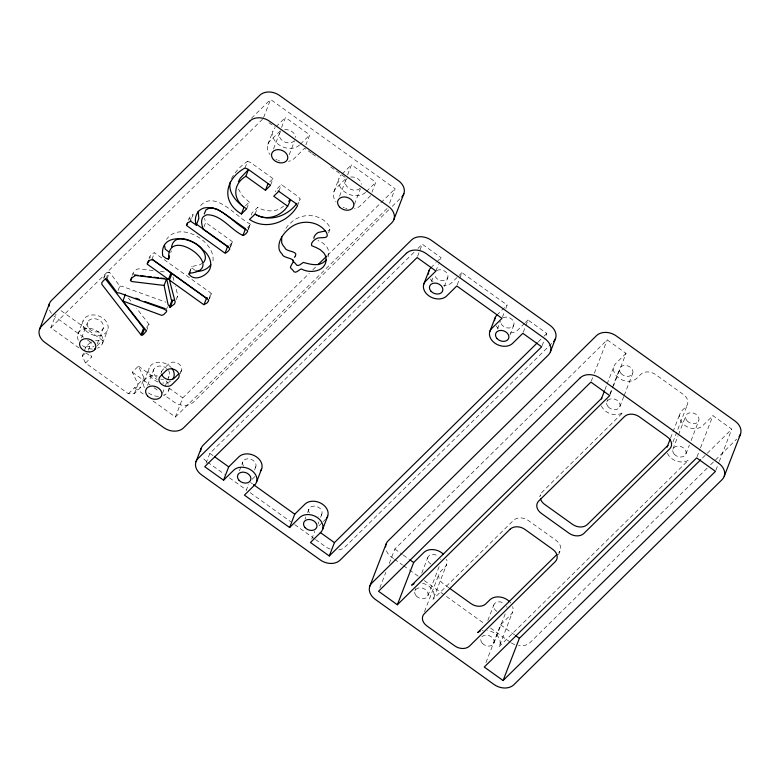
<?xml version="1.0" encoding="UTF-8"?>
<svg xmlns="http://www.w3.org/2000/svg" width="780" height="780" viewBox="0 0 780 780"><rect width="100%" height="100%" fill="white"/><g stroke="black" fill="none" stroke-linecap="round" stroke-linejoin="round"><path stroke-width="0.58" stroke-dasharray="3.9 2.92" d="M189.959 272.132L191.675 266.584L200.002 264.732L201.815 263.523M328.594 232.937L329.979 229.018L329.335 226.493A10.959 8.297 21.1 0 0 328.731 225.371C320.96 214.237 304.258 212.599 293.592 220.477A24.853 18.817 21.1 0 0 292.344 221.403L287.771 225.722L283.988 231.114M171.464 250.819L170.693 252.544M212.989 260.861C215.368 241.244 179.751 220.204 166.491 239.392M176.329 299.666L177.791 295.386L175.432 286.24M328.029 257.078L328.76 253.081L328.312 250.107A13.299 10.072 21.1 0 0 326.342 246.246L322.91 243.087L318.708 240.864A36.221 27.417 21.1 0 0 317.909 240.552M299.491 200.782L300.125 199.056L298.457 196.843L281.404 184.616L276.286 189.54L275.428 191.763M79.014 347.958L50.807 327.736L56.014 314.243M77.961 334.103L83.109 320.765M103.486 278.353L104.344 276.13L107.513 272.581L108.586 272.123L110.38 273.185L119.779 286.114L117.205 292.783M81.549 337.974L87.555 322.413M106.012 278.791L108.586 272.123M106.957 278.996L109.531 272.327M134.404 393.539L138.011 384.199L132.298 372.167L138.43 366.132L144.134 378.173L140.536 387.504L134.404 393.539L128.398 393.773L85.527 363.051L82.27 356.168L83.869 352.024M84.269 350.981L85.868 346.837L91.991 340.802M88.393 350.132L91.591 341.835M97.285 343.785L103.291 328.224M102.59 343.2L107.737 329.862M132.132 275.457C133.146 272.512 135.623 268.544 139.172 268.856L153.338 270.572M148.96 258.882C149.711 256.25 151.593 253.246 154.459 252.769L210.746 292.929L211.253 294.128L209.537 298.574M151.886 259.438L154.459 252.769M188.146 220.291L190.398 216.128L193.245 214.568L190.671 221.237M146.425 330.983L148.999 324.314L136.559 308.285M189.94 221.286L192.514 214.617M166.189 310.06L167.476 306.725M144.007 381.44L149.155 368.101M203.931 226.951L205.647 222.505L204.506 218.341M189.101 273.253L191.675 266.584M147.595 385.31L153.601 369.749M160.875 373.62L161.733 371.397M263.62 117.448L270.562 99.46L395.128 188.731L389.054 204.477M244.969 168.041L247.543 161.372L250.419 162.406L273.078 178.649L270.504 185.318M162.474 393.344L164.619 387.787M165.048 386.675L167.193 381.118M167.622 380.006L169.338 375.56M168.636 390.536L169.494 388.313M267.872 144.29L273.019 130.952M180.258 373.747L181.545 370.412M208.65 300.125L211.224 293.456M229.72 248.45L232.294 241.78L231.835 241.274L205.647 222.505M230.597 246.919L232.294 241.78M246.695 208.777L249.268 202.108L242.365 195.868L238.192 188.604M281.57 127.491L285.431 117.487L309.757 134.921L305.897 144.924M273.507 148.912L279.513 133.351M251.228 215.017L252.086 212.794L257.654 207.441C265.6 211.887 276.676 212.686 283.647 205.988M153.007 400.978L175.373 417.017L182.744 397.898L309.309 273.253M247.621 230.822L250.195 224.153L249.736 223.645C236.915 218.069 214.12 187.619 199.144 207.285M248.498 229.281L250.195 224.153M255.079 214.11L257.654 207.441M289.244 154.723L294.392 141.385M278.831 191.285L281.404 184.616M297.55 205.725L300.125 199.056M206.018 463.369L209.869 453.365L414.482 251.852M333.918 191.626L339.066 178.288M347.607 174.827L351.468 164.824L375.804 182.257L371.943 192.26M339.553 196.248L345.56 180.687M239.411 470.769L242.843 461.877M354.432 204.282L360.438 188.721M246.129 490.698L248.703 484.029M254.553 470.008L255.84 466.674M305.029 519.217L305.887 516.994M307.603 512.548L308.89 509.213M417.534 256.425L422.253 244.198L441.08 257.692L438.935 263.25M311.747 539.146L314.75 531.365M318.026 524.014L318.883 521.791M320.599 517.345L321.886 514.01M431.369 281.716L433.514 276.159M435.932 271.031L438.506 264.361M444.366 286.514L447.798 277.622M457.216 284.866L459.361 279.308M459.79 278.197L461.935 272.639L507.127 305.029L504.982 310.586M379.811 587.935L385.817 572.374M389.249 563.482L394.826 549.032L607.201 339.865L626.038 353.36L613.597 385.593M497.416 329.053L500.419 321.272M502.408 317.255L504.553 311.698M509.983 334.961L513.844 324.958M414.931 590.889L415.789 588.666M421.785 573.105L427.791 557.544M523.263 332.202L525.408 326.644M525.837 325.533L527.982 319.976L546.809 333.469L544.664 339.027M427.927 595.696L439.501 565.685M424.486 611.676L439.062 573.885M433.738 597.841L446.608 564.496M542.09 345.696L544.235 340.139M487.831 620.441L493.837 604.88M539.701 496.821L540.559 494.598M591.337 380.991L592.625 377.656M594.341 373.21L607.201 339.865M485.969 662.6L500.555 624.809L510.764 614.757A13.123 9.935 21.1 0 0 512.675 606.538M493.974 643.032L505.547 613.021M499.785 645.177L512.655 611.832M604.929 389.688L606.645 385.242M607.074 384.13L613.938 366.346M606.889 401.837L607.747 399.613M609.892 394.056L612.037 388.498M612.466 387.387L619.749 368.491M610.165 394.485L613.168 386.704M558.587 554.707L560.293 550.261M619.885 406.633L623.746 396.63M624.175 395.519L632.746 373.288M670.547 438.136L679.984 413.683M672.945 442.084L687.521 404.293M672.925 449.173L678.073 435.835M678.502 434.723L685.795 415.828M685.932 453.97L689.354 445.078M691.07 440.632L698.792 420.625M697.067 456.768L700.069 448.988M700.499 447.876L712.93 415.642L731.767 429.136L719.326 461.37M715.894 470.262L718.897 462.481M148.999 324.314L146.494 327.346M329.881 229.603L327.941 230.968M231.406 178.63C235.18 171.795 241.02 165.467 247.543 161.372M177.001 297.365L177.616 296.332M209.664 296.254L211.253 294.128M232.313 242.473L229.203 245.7M250.214 224.835L247.094 228.082M251.492 118.238L270.562 99.46M50.807 327.736L263.192 118.57M276.071 126.701L285.431 117.487M280.283 130.826L270.075 140.878A15.317 11.593 21.1 0 0 270.017 154.557M82.27 356.168L85.332 353.155M300.398 144.144L309.757 134.921M97.149 345.667L102.511 340.392L60.157 310.031M85.527 363.051L91.65 357.016L88.861 351.117M245.486 205.822L249.268 202.108M269.714 181.964L273.078 178.649M342.108 174.037L351.468 164.824M128.398 393.773L134.521 387.738L140.536 387.504M138.011 384.199L144.134 378.173M366.444 191.48L375.804 182.257M370.656 195.595L360.448 205.657A15.317 11.593 21.1 0 1 354.529 208.708M312.77 269.831L316.241 266.419M327.512 255.323L395.128 188.731M175.373 417.017L387.748 207.851M388.752 209.791L193.479 402.11A14.586 11.037 21.1 0 1 173.726 401.856L163.858 394.787M392.223 206.368L401.768 196.97M417.934 248.45L422.253 244.198M430.872 267.745L435.971 262.724M436.829 261.885L441.08 257.692M252.115 479.29L256.366 475.108M461.935 272.639L451.727 282.701A13.123 9.935 21.1 0 1 443.479 285.626M496.918 315.081L507.127 305.029M319.01 525.788L322.413 522.444M323.261 521.606L325.816 519.09M524.579 323.329L517.774 330.037A13.123 9.935 21.1 0 1 509.516 332.962M525.428 322.491L527.982 319.976M538.181 341.971L543.358 336.872M544.216 336.024L546.809 333.469M551.723 343.424L345.16 546.858A14.586 11.037 21.1 0 1 337.204 550.085M626.038 353.36L615.82 363.421A13.123 9.935 21.1 0 0 618.901 378.134A13.123 9.935 21.1 0 0 636.675 378.368L640.76 374.341A10.94 8.278 21.1 0 1 655.58 374.536L683.387 394.465A10.94 8.278 21.1 0 1 685.951 406.731L681.866 410.758A13.123 9.935 21.1 0 0 684.947 425.47A13.123 9.935 21.1 0 0 702.721 425.704L712.93 415.642M702.409 458.055L731.767 429.136M707.167 468.156L530.117 642.525A14.586 11.037 21.1 0 1 518.486 645.577M710.639 464.734L736.671 439.091M119.779 286.114L121.924 286.26L166.023 302.231M95.501 340.665L102.511 340.392M85.868 346.837L94.048 346.515M160.426 271.44L166.335 272.152M195.214 270.494L191.675 267.686M268.885 122.655L274.579 126.74M311.405 153.124L304.61 148.258L294.401 158.32A15.317 11.593 21.1 0 1 288.483 161.372M312.37 153.826L318.191 157.999M330.808 167.037L346.33 178.162L336.112 188.214A15.317 11.593 21.1 0 0 336.063 201.893M394.826 549.032L402.353 554.434M403.299 555.106L408.944 559.153M448.763 587.691L443.196 583.703A10.94 8.278 21.1 0 1 440.632 571.447L444.717 567.421A13.123 9.935 21.1 0 0 446.628 559.201M500.555 624.809L514.673 634.94M138.43 366.132L157.141 379.548M168.958 388.011L182.744 397.898M393.578 558.568L391.599 557.144A14.586 11.037 21.1 0 1 386.061 549.929M394.563 559.27L402.48 564.944M403.474 565.656L408.418 569.205M409.412 569.917L418.314 576.293M424.252 580.554L484.624 623.825M490.561 628.075L510.364 642.262M83.558 337.233L54.961 316.729A14.586 11.037 21.1 0 1 53.976 315.978M87.506 340.06L92.44 343.59M132.298 372.167L150.053 384.891M154.001 387.719L157.94 390.546M85.819 352.833L91.65 357.016M134.521 387.738L144.251 394.709M209.869 453.365L213.642 456.066M250.536 482.518L252.506 483.922M207.636 462.189L224.455 474.24M229.408 477.789L246.236 489.85M250.195 492.687L290.764 521.771M294.723 524.608L314.525 538.795M315.51 539.507L325.406 546.595A14.586 11.037 21.1 0 0 331.071 549.354M189.491 219.219L189.004 218.069M133.477 274.462L132.99 273.234M150.277 257.839L149.819 256.659M128.417 298.048L132.122 302.698M172.945 276.91L173.872 280.41M104.344 276.13L104.471 277.738M309.27 512.947A6.932 5.245 21.1 0 1 312.38 506.327A6.932 5.245 21.1 0 1 321.321 509.974A6.932 5.245 21.1 0 1 318.737 516.808M206.641 461.477A14.586 11.037 21.1 0 1 202.517 457.216M243.496 466.079A6.932 5.245 21.1 0 1 245.661 459.206A6.932 5.245 21.1 0 1 254.758 461.897A6.932 5.245 21.1 0 1 253.656 469.082M436.985 270.426A6.932 5.245 21.1 0 1 447.145 273.429A6.932 5.245 21.1 0 1 443.586 280.644A6.932 5.245 21.1 0 1 434.665 275.135M433.066 281.785A13.123 9.935 21.1 0 1 430.228 278.626M503.032 317.762A6.932 5.245 21.1 0 1 513.367 321.067A6.932 5.245 21.1 0 1 508.872 328.048A6.932 5.245 21.1 0 1 500.614 321.516M498.293 328.39A13.123 9.935 21.1 0 1 496.275 325.962M667.426 453.219A13.123 9.935 21.1 0 0 688.418 460.19L499.015 646.727A13.123 9.935 21.1 0 0 487.51 630.406M601.38 405.883A13.123 9.935 21.1 0 0 623.132 412.318L542.129 492.16A10.94 8.278 21.1 0 0 540.228 496.012M422.575 583.284A13.123 9.935 21.1 0 1 432.968 599.391L513.542 520.318A10.94 8.278 21.1 0 1 528.352 520.514L556.159 540.442A10.94 8.278 21.1 0 1 558.724 552.708M510.139 602.228A13.123 9.935 21.1 0 1 510.812 603.038M482.118 630.533A13.123 9.935 21.1 0 1 483.142 630.357M430.911 564.096A6.932 5.245 21.1 0 1 428.785 556.004A6.932 5.245 21.1 0 1 438.633 556.481M440.632 559.084A6.932 5.245 21.1 0 1 440.807 559.553M496.948 611.432A6.932 5.245 21.1 0 1 494.666 603.505A6.932 5.245 21.1 0 1 504.221 603.466M506.668 606.421A6.932 5.245 21.1 0 1 506.971 607.367M514.819 644.621A14.586 11.037 21.1 0 1 511.397 642.964M169.084 387.962A13.123 9.935 21.1 0 1 163.605 395.489M158.496 396.396A13.123 9.935 21.1 0 1 147.274 391.823M144.32 387.631A13.123 9.935 21.1 0 1 157.472 375.979M166.12 380.933A13.123 9.935 21.1 0 1 168.655 385.242M78.273 340.294A13.123 9.935 21.1 0 1 84.922 328.555A13.123 9.935 21.1 0 1 101.351 335.254A13.123 9.935 21.1 0 1 97.558 348.153M92.449 349.06A13.123 9.935 21.1 0 1 81.227 344.487M279.601 160.943A15.317 11.593 21.1 0 1 278.333 160.514M277.105 160.017A15.317 11.593 21.1 0 1 275.906 159.432M346.934 208.611A15.317 11.593 21.1 0 1 345.647 208.27M344.38 207.851A15.317 11.593 21.1 0 1 343.142 207.353M180.492 372.04A7.293 5.519 21.1 0 0 178.786 363.87A7.293 5.519 21.1 0 0 168.909 363.733L162.786 369.769A7.293 5.519 21.1 0 0 161.509 373.327M51.49 313.404A14.586 11.037 21.1 0 1 49.423 309.514M170.459 381.274A13.123 9.935 21.1 0 1 162.542 383M158.126 382.015A13.123 9.935 21.1 0 1 150.735 365.498A13.123 9.935 21.1 0 1 171.268 367.594M168.538 370.481A8.385 6.347 21.1 0 1 168.129 377.423M163.556 379.285A8.385 6.347 21.1 0 1 160.729 379.041M156.77 377.276A8.385 6.347 21.1 0 1 155.015 367.682A8.385 6.347 21.1 0 1 166.725 368.462M299.549 144.982A15.317 11.593 21.1 0 1 278.801 144.709A15.317 11.593 21.1 0 1 275.213 127.54M294.43 140.614A8.385 6.347 21.1 0 1 282.984 141.092A8.385 6.347 21.1 0 1 280.722 131.489M284.622 129.695A8.385 6.347 21.1 0 1 295.532 137.514M365.596 192.319A15.317 11.593 21.1 0 1 344.848 192.046A15.317 11.593 21.1 0 1 341.26 174.876M360.087 188.37A8.385 6.347 21.1 0 1 348.445 188.009A8.385 6.347 21.1 0 1 347.197 178.435M350.668 177.031A8.385 6.347 21.1 0 1 361.549 184.285M608.215 406.906A6.932 5.245 21.1 0 0 619.7 407.062A6.932 5.245 21.1 0 0 612.232 398.746A6.932 5.245 21.1 0 0 608.215 406.906M621.075 373.561A6.932 5.245 21.1 0 0 632.57 373.718A6.932 5.245 21.1 0 0 625.102 365.401A6.932 5.245 21.1 0 0 621.075 373.561M674.261 454.243A6.932 5.245 21.1 0 0 685.747 454.389A6.932 5.245 21.1 0 0 678.278 446.082A6.932 5.245 21.1 0 0 674.261 454.243M687.121 420.898A6.932 5.245 21.1 0 0 698.617 421.054A6.932 5.245 21.1 0 0 691.148 412.737A6.932 5.245 21.1 0 0 687.121 420.898M416.257 595.959A6.932 5.245 21.1 0 0 427.742 596.115A6.932 5.245 21.1 0 0 420.274 587.798A6.932 5.245 21.1 0 0 416.257 595.959M482.303 643.295A6.932 5.245 21.1 0 0 493.789 643.451A6.932 5.245 21.1 0 0 486.32 635.134A6.932 5.245 21.1 0 0 482.303 643.295M85.624 330.379A13.123 9.935 21.1 0 0 107.396 330.661A13.123 9.935 21.1 0 0 93.249 314.915A13.123 9.935 21.1 0 0 85.624 330.379M89.164 328.546A8.385 6.347 21.1 0 0 103.077 328.731A8.385 6.347 21.1 0 0 94.039 318.669A8.385 6.347 21.1 0 0 89.164 328.546"/><path stroke-width="1.17" d="M189.101 274.355L189.101 273.253C230.168 269.87 166.803 222.661 168.636 258.979L166.159 258.482L162.708 255.859C159.286 231.679 192.982 236.418 202.995 249.912C209.947 255.216 214.422 266.477 206.788 273.195C202.205 277.582 193.567 280.507 189.101 274.355L189.959 272.132M198.12 211.263L198.851 218.439L196.277 225.108L190.671 221.237L187.824 222.797L186.459 225.391L224.386 252.74L225.888 252.925L228.111 251.267L229.739 249.142L229.261 247.942L203.073 229.174C201.942 225.205 200.255 220.214 203.326 216.674L206.564 214.802C220.964 214.256 230.334 229.3 242.287 235.111L243.779 235.306L246.012 233.639L247.64 231.504L247.162 230.314C233.347 223.558 221.403 204.906 204.107 207.968C196.726 209.918 193.664 218.312 196.277 225.108M204.253 213.964L205.9 210.005L209.137 208.133L213.047 207.958L217.445 209.362L223.051 212.803M281.658 236.788L281.687 242.59A11.866 8.98 21.1 0 0 284.749 247.445C285.188 251.881 298.603 250.828 295.308 255.977M171.58 247.016C174.993 226.21 214.022 249.356 203.639 262.314M293.095 260.218L293.046 260.481A2.242 1.696 21.1 0 0 293.163 261.222L294.752 262.84A12.558 9.506 21.1 0 1 295.474 263.581C297.385 267.872 300.846 263.981 303.284 262.421C310.528 264.342 319.595 267.169 325.796 260.305M230.344 181.945C227.74 192.397 236.252 201.532 243.984 207.304L241.41 213.974C220.438 201.503 225.342 178.688 244.969 168.041L247.845 169.075L270.504 185.318L265.453 190.291L245.875 176.251L248.45 169.582L240.22 178.24L238.407 181.672M39.497 329.423L49.442 303.635M207.402 297.931L205.9 297.706L172.009 273.41L169.435 280.078L175.217 302.055L174.428 304.034L170.167 307.242L168.08 304.58L164.083 285.431L131.878 281.551L130.435 280.595L131.722 277.261M122.879 301.002L161.704 315.364L163.624 314.671L166.374 311.893L166.745 310.859L164.58 309.309L119.359 292.929L117.205 292.783L106.957 278.996L106.012 278.791L103.603 280.39L101.77 282.799L101.897 284.407L141.005 334.864L143.218 334.698L146.425 330.983L122.879 301.002L125.453 294.333M152.256 259.252L171.054 272.727L168.48 279.396L147.713 264.508L147.264 263.991L148.551 260.656M168.119 259.214L169.406 255.879M168.636 258.979L169.494 256.756M141.005 334.864L143.578 328.195L105.203 278.694M142.048 335.185L144.622 328.517L143.578 328.195M186.459 225.391L187.317 223.168M164.083 285.431L166.657 278.762L171.191 299.374L172.741 300.573L174.564 299.764M169.426 306.94L172 300.271M170.167 307.242L172.741 300.573M169.435 280.078L203.326 304.366L204.028 304.668L206.602 297.999M225.079 253.012L227.653 246.343L228.462 246.256M242.97 235.394L245.544 228.735L223.996 213.486M265.453 190.291L268.027 183.622M278.158 190.886L295.883 203.512L297.55 205.725C288.278 222.242 266.185 230.695 249.512 219.463L255.079 214.11C268.154 222.69 286.718 214.383 290.365 199.631L288.659 201.318M195.985 461.721L201.133 448.383M223.558 480.197L233.766 470.145A13.123 9.935 21.1 0 1 251.55 470.379A13.123 9.935 21.1 0 1 254.621 485.092L244.413 495.144L289.604 527.533L299.812 517.481A13.123 9.935 21.1 0 1 317.587 517.715A13.123 9.935 21.1 0 1 320.668 532.428L310.459 542.48L329.287 555.974L541.661 346.808L522.834 333.314L512.626 343.366A13.123 9.935 21.1 0 1 494.842 343.142A13.123 9.935 21.1 0 1 491.77 328.419L501.979 318.367L456.787 285.977L446.579 296.039A13.123 9.935 21.1 0 1 428.805 295.805A13.123 9.935 21.1 0 1 425.724 281.083L435.932 271.031L417.105 257.536L204.73 466.703L223.558 480.197L228.706 466.859L238.914 456.807A13.123 9.935 21.1 0 1 256.23 456.719A13.123 9.935 21.1 0 1 260.374 471.091M256.503 482.167L261.651 468.829M393.919 219.502L403.865 193.713M289.604 527.533L294.743 514.196L304.96 504.143A13.123 9.935 21.1 0 1 322.276 504.055A13.123 9.935 21.1 0 1 326.41 518.427M322.549 529.503L327.697 516.165M423.842 284.017L428.981 270.68M329.287 555.974L334.435 542.636L537.313 342.829M369.788 586.287L386.081 544.05M489.879 331.354L495.027 318.016M397.361 604.763L609.736 395.596L590.908 382.102L378.524 591.269L397.361 604.763L413.654 562.526L423.862 552.474A13.123 9.935 21.1 0 1 443.342 554.112M550.407 351.799L555.555 338.462M601.497 398.58L604.5 390.799M503.09 680.54L715.465 471.373L696.637 457.88L484.253 667.046L503.09 680.54L519.383 638.313L700.684 459.752M670.117 439.247L667.115 447.028A13.123 9.935 21.1 0 1 667.885 445.468L587.321 524.55A10.94 8.278 21.1 0 1 572.5 524.355L544.693 504.426A10.94 8.278 21.1 0 1 540.54 499.005M724.21 476.365L740.503 434.128M295.045 256.435L294.791 256.903A91.679 69.401 21.1 0 0 294.538 257.361M210.834 264.722C207.48 269.11 201.542 272.142 195.975 270.962M245.875 176.251C231.855 184.607 232.723 201.016 246.695 208.777L241.41 213.974M296.917 203.317C287.469 216.245 269.597 222.573 255.109 214.198M178.961 373.552L174.369 378.076A7.293 5.519 21.1 0 1 167.632 379.411A7.293 5.519 21.1 0 1 161.909 374.839M317.977 264.712L326.644 256.171M557.008 554.404L477.721 632.551A13.123 9.935 21.1 0 1 480.188 631.127M278.831 191.285L273.712 196.209L287.8 206.3M204.028 304.668L207.09 302.923L208.679 300.797L208.172 299.598L152.549 259.74L150.111 260.091L147.732 262.431L147.264 263.991M165.184 308.617L144.875 301.558M325.562 230.929L318.367 232.45A13.621 10.316 21.1 0 0 315.919 234.244L315.276 235.004A15.132 11.456 21.1 0 0 314.038 237.256L313.901 238.368M138.489 275.447L134.453 274.882M140.829 275.72L145.528 276.276M147.878 276.549L151.398 276.968M153.748 277.241L158.438 277.797M160.787 278.07L164.307 278.489M168.48 279.396L135.554 275.447L132.122 277.66L130.435 280.595M135.739 298.155L139.162 299.432M227.653 246.343L196.394 224.172M409.89 559.835L413.654 562.526M449.69 588.354L471.013 603.642A10.94 8.278 21.1 0 0 485.823 603.837L489.908 599.81A13.123 9.935 21.1 0 1 509.389 601.448M515.619 635.612L519.383 638.313M214.578 456.739L228.706 466.859M253.49 484.624L294.743 514.196M320.307 532.516L334.435 542.636M168.733 251.813L165.282 249.191L164.473 245.388M200.636 451.24A14.586 11.037 21.1 0 1 203.229 445.127L411.518 239.977A14.586 11.037 21.1 0 1 431.272 240.24L550.036 325.357A14.586 11.037 21.1 0 1 553.459 341.708M428.581 274.151A13.123 9.935 21.1 0 1 428.59 272.366M428.737 271.508A13.123 9.935 21.1 0 1 430.872 267.745M494.588 320.59A13.123 9.935 21.1 0 1 496.918 315.081M601.409 398.892A13.123 9.935 21.1 0 1 601.838 398.131L411.674 585.215A13.123 9.935 21.1 0 1 414.141 583.791M385.583 546.917A14.586 11.037 21.1 0 1 388.177 540.793L596.476 335.654A14.586 11.037 21.1 0 1 616.229 335.907L734.994 421.034A14.586 11.037 21.1 0 1 739.079 436.644M95.638 348.748A13.123 9.935 21.1 0 1 94.604 348.933M403.016 195.448A14.586 11.037 21.1 0 0 398.356 180.619L279.591 95.501A14.586 11.037 21.1 0 0 259.837 95.238L51.538 300.388A14.586 11.037 21.1 0 0 48.945 306.501M402.441 196.238A14.586 11.037 21.1 0 1 401.768 196.97M171.941 368.404A13.123 9.935 21.1 0 1 173.014 378.758M326.186 259.75C325.543 271.684 309.913 273.936 301.363 268.915C298.506 269.88 295.064 274.93 292.9 270.25A12.558 9.506 21.1 0 0 292.178 269.51L290.589 267.891A2.242 1.696 21.1 0 1 290.472 267.15L291.466 264.966A91.679 69.401 21.1 0 1 292.217 263.572C297.492 257.507 282.857 258.775 282.175 254.114A11.866 8.98 21.1 0 1 279.113 249.259C277.592 240.845 283.618 233.123 289.77 228.072A24.853 18.817 21.1 0 1 291.018 227.146C301.685 219.268 318.386 220.906 326.157 232.04A10.959 8.297 21.1 0 1 326.761 233.161C329.726 240.416 318.913 235.852 315.793 239.119A13.621 10.316 21.1 0 0 313.346 240.913L312.702 241.673A15.132 11.456 21.1 0 0 311.464 243.925L311.639 245.593L314.525 246.919A36.221 27.417 21.1 0 1 316.134 247.523L320.336 249.756L323.768 252.905A13.299 10.072 21.1 0 1 325.738 256.776L326.186 259.75M249.883 121.027L41.593 326.167A14.586 11.037 21.1 0 0 45.006 342.517L163.771 427.645A14.586 11.037 21.1 0 0 183.524 427.898L391.823 222.758A14.586 11.037 21.1 0 0 388.401 206.407L269.636 121.28A14.586 11.037 21.1 0 0 249.883 121.027M166.335 370.402L160.212 376.438A7.293 5.519 21.1 0 0 161.918 384.608A7.293 5.519 21.1 0 0 171.795 384.745L177.918 378.709A7.293 5.519 21.1 0 0 176.212 370.539A7.293 5.519 21.1 0 0 166.335 370.402M406.37 253.315L198.081 458.465A14.586 11.037 21.1 0 0 201.493 474.815L320.258 559.933A14.586 11.037 21.1 0 0 340.022 560.196L548.311 355.046A14.586 11.037 21.1 0 0 544.898 338.695L426.133 253.578A14.586 11.037 21.1 0 0 406.37 253.315M580.174 377.89L371.885 583.03A14.586 11.037 21.1 0 0 375.297 599.381L494.062 684.499A14.586 11.037 21.1 0 0 513.815 684.762L722.114 479.612A14.586 11.037 21.1 0 0 718.692 463.271L599.927 378.144A14.586 11.037 21.1 0 0 580.174 377.89M510.11 529.21L424.34 613.684A10.94 8.278 21.1 0 0 426.904 625.94L454.711 645.869A10.94 8.278 21.1 0 0 469.531 646.064L555.292 561.6A10.94 8.278 21.1 0 0 552.727 549.334L524.92 529.405A10.94 8.278 21.1 0 0 510.11 529.21M624.468 416.578L538.697 501.052A10.94 8.278 21.1 0 0 541.261 513.318L569.068 533.247A10.94 8.278 21.1 0 0 583.889 533.442L669.649 448.968A10.94 8.278 21.1 0 0 667.095 436.702L639.278 416.773A10.94 8.278 21.1 0 0 624.468 416.578M497.026 338.569A6.932 5.245 21.1 0 0 508.521 338.715A6.932 5.245 21.1 0 0 501.052 330.408A6.932 5.245 21.1 0 0 497.026 338.569M430.979 291.232A6.932 5.245 21.1 0 0 442.474 291.379A6.932 5.245 21.1 0 0 435.006 283.072A6.932 5.245 21.1 0 0 430.979 291.232M239.021 480.285A6.932 5.245 21.1 0 0 250.516 480.441A6.932 5.245 21.1 0 0 243.048 472.124A6.932 5.245 21.1 0 0 239.021 480.285M305.068 527.621A6.932 5.245 21.1 0 0 316.563 527.777A6.932 5.245 21.1 0 0 309.094 519.46A6.932 5.245 21.1 0 0 305.068 527.621M81.442 348.553A8.385 6.347 21.1 0 0 95.355 348.738A8.385 6.347 21.1 0 0 86.317 338.676A8.385 6.347 21.1 0 0 81.442 348.553M273.4 159.5A8.385 6.347 21.1 0 0 287.313 159.685A8.385 6.347 21.1 0 0 278.275 149.624A8.385 6.347 21.1 0 0 273.4 159.5M339.446 206.836A8.385 6.347 21.1 0 0 353.36 207.022A8.385 6.347 21.1 0 0 344.321 196.95A8.385 6.347 21.1 0 0 339.446 206.836M147.488 395.889A8.385 6.347 21.1 0 0 161.401 396.074A8.385 6.347 21.1 0 0 152.363 386.012A8.385 6.347 21.1 0 0 147.488 395.889"/></g></svg>
